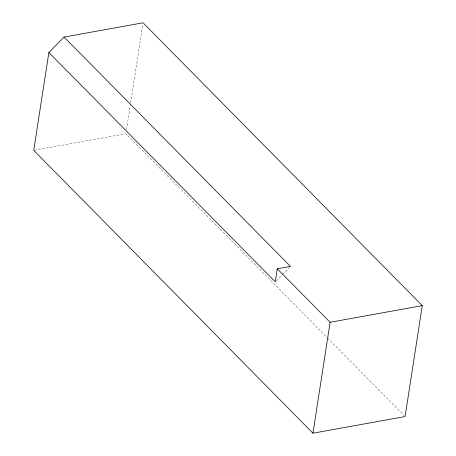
<?xml version="1.0" encoding="UTF-8"?>
<svg xmlns="http://www.w3.org/2000/svg" width="456" height="456" viewBox="0 0 456 456"><rect width="100%" height="100%" fill="white"/><g stroke="black" fill="none" stroke-linecap="round" stroke-linejoin="round"><path stroke-width="0.34" stroke-dasharray="2.28 1.71" d="M126.54 129.504L130.234 105.632M130.667 102.828L142.842 24.202M276.25 280.833L282.127 274.86M282.617 274.364L289.474 267.393M34.428 150.241L125.89 133.716L327.043 337.474M327.545 337.981L404.101 415.53"/><path stroke-width="0.68" d="M48.877 52.503L33.727 150.372L312.941 433.2L405.099 416.545L422.273 305.628L143.059 22.8L64.062 37.078L48.877 52.503L275.27 281.825L277.288 268.778L290.455 266.401L64.062 37.078M312.941 433.2L330.11 322.284L277.288 268.778M330.11 322.284L422.273 305.628"/></g></svg>
